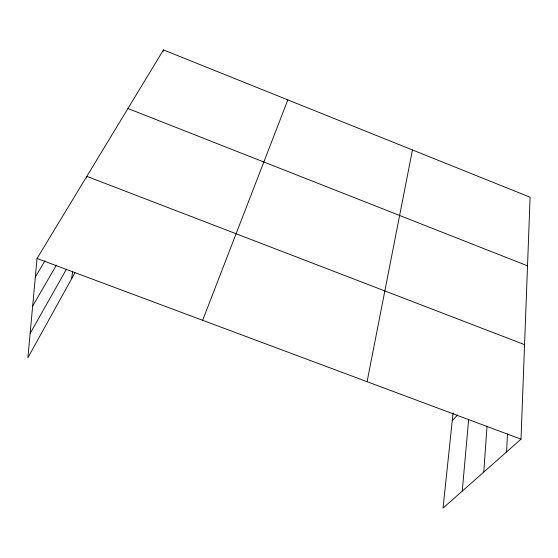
<?xml version="1.0" encoding="UTF-8"?>
<svg xmlns="http://www.w3.org/2000/svg" width="558" height="558" viewBox="0 0 558 558"><rect width="100%" height="100%" fill="white"/><g stroke="black" fill="none" stroke-linecap="round" stroke-linejoin="round"><path stroke-width="0.84" d="M453.075 412.85L443.045 508.087L521.012 439.167L530.1 197.225L163.459 49.913L37.044 258.473L27.9 357.755L74.925 272.736M506.559 451.945L507.473 433.95M483.772 472.082L487.036 426.096M462.254 491.103L468.636 419.686M71.577 278.791L72.707 271.181M86.567 178.072L86.818 176.356L524.562 344.649M367.08 381.693L412.453 149.956M163.096 51.608L163.459 49.913M202.638 320.299L287.844 99.889M30.139 333.44L66.458 269.165M32.657 306.091L56.344 265.21M35.335 276.998L45.017 260.739M452.259 420.606L457.651 414.936M37.044 258.473L521.012 439.167M127.942 108.503L527.526 265.824"/></g></svg>
